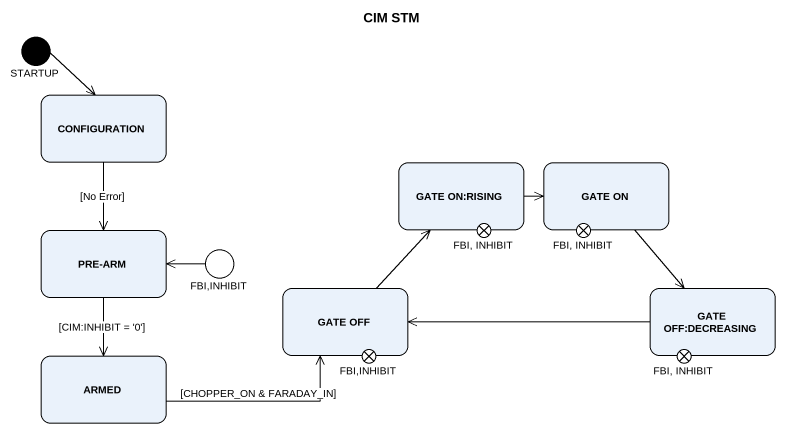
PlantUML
@startuml
title CIM STM
hide empty description
state STARTUP <<start>>
state CONFIGURATION
state "GATE ON:RISING" as GATE_ON_RISING {
  state "FBI, INHIBIT" as FBI_INHIBIT_2 <<exitPoint>>
}
state "GATE ON" as GATE_ON {
  state "FBI, INHIBIT" as FBI_INHIBIT_3 <<exitPoint>>
}
state "PRE-ARM" as PRE_ARM
state "FBI,INHIBIT" as FBI_INHIBIT <<choice>>
state "GATE OFF" as GATE_OFF {
  state "FBI,INHIBIT" as FBI_INHIBIT_4 <<exitPoint>>
}
state "GATE OFF:DECREASING" as GATE_OFF_DECREASING {
  state "FBI, INHIBIT" as FBI_INHIBIT_5 <<exitPoint>>
}
state ARMED
STARTUP --> CONFIGURATION
CONFIGURATION --> PRE_ARM : [No Error]
GATE_ON_RISING -right-> GATE_ON
GATE_ON --> GATE_OFF_DECREASING
PRE_ARM --> ARMED : [CIM:INHIBIT = '0']
FBI_INHIBIT -left-> PRE_ARM
GATE_OFF -up-> GATE_ON_RISING
GATE_OFF_DECREASING -left-> GATE_OFF
ARMED -right-> GATE_OFF : [CHOPPER_ON & FARADAY_IN]
@enduml
